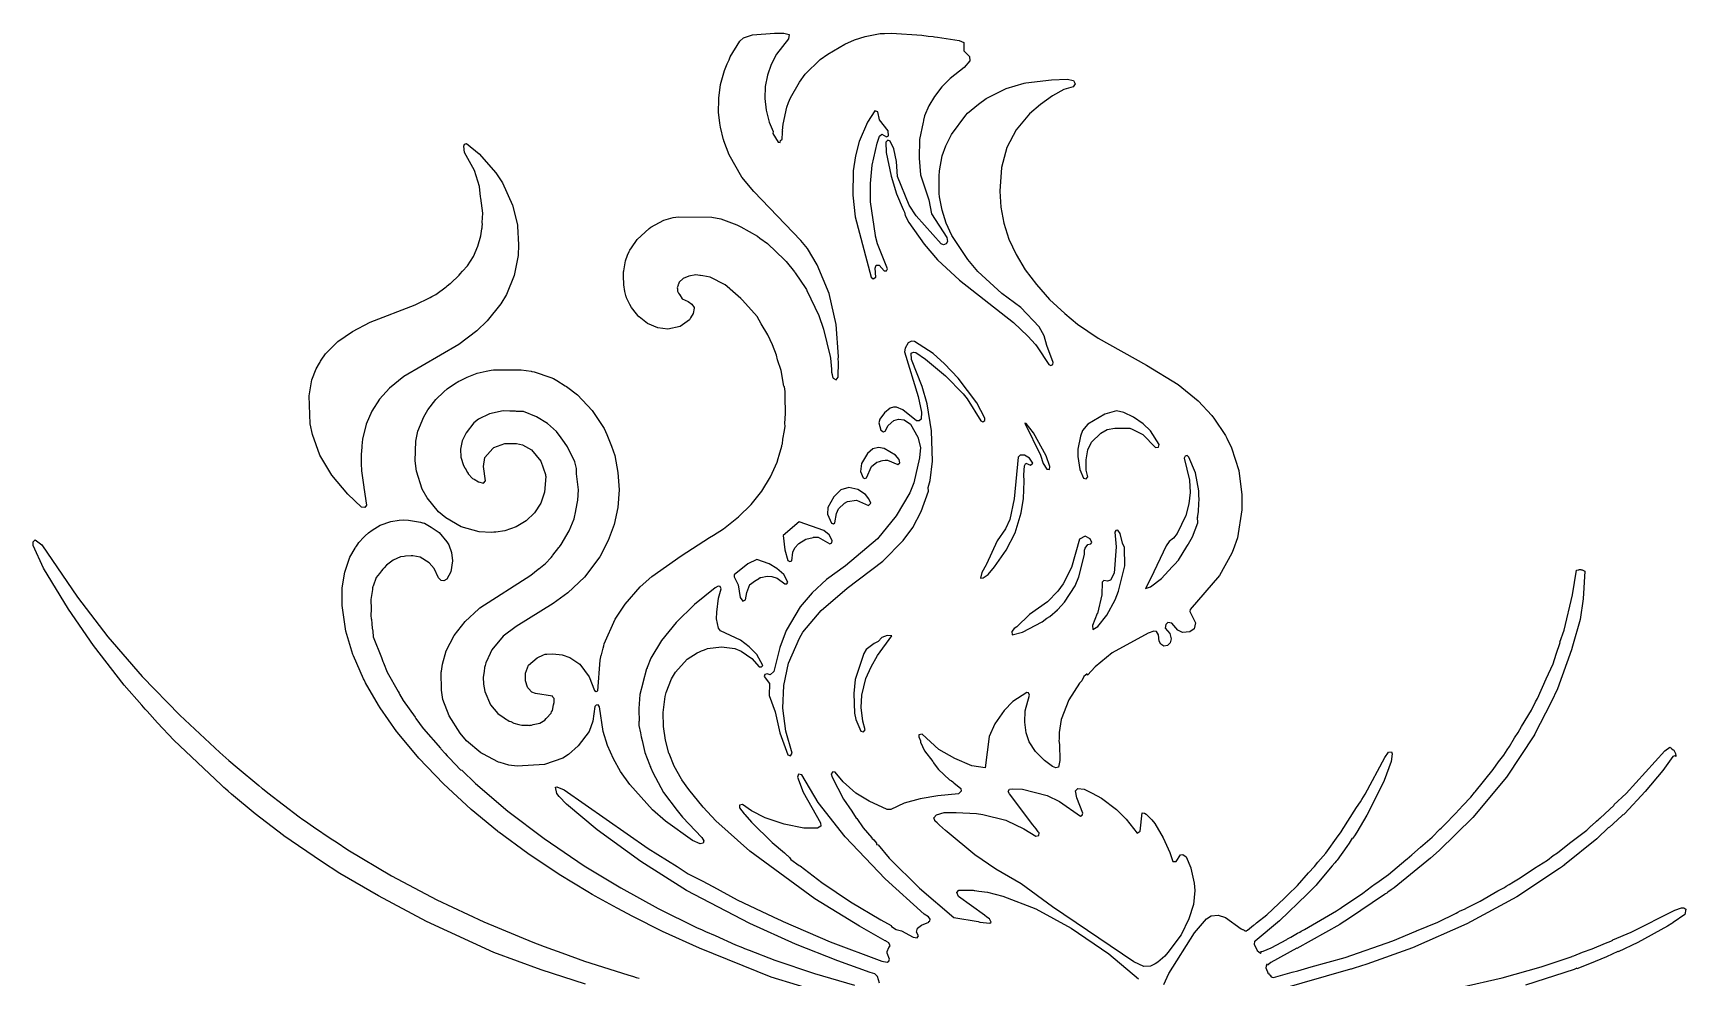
# Model space of a CAD drawing. Header units: millimetres. Extents: x 24 to 290, y 17 to 291.
# Drawn here: x 23.7 to 290.1, y 138.9 to 291.2 of the extents above; entities that cross this region are included whole.
import ezdxf

# ---------------------------------------------------------------- set-up
doc = ezdxf.new("R2010")
doc.units = ezdxf.units.MM
doc.layers.add('CUT', color=7, linetype='CONTINUOUS')

msp = doc.modelspace()

# ---------------------------------------------------------------- linework, layer by layer
at = {"layer": 'CUT'}
for points in [[(160.0999, 138.0398), (159.7721, 139.0852), (159.3451, 139.4952), (158.6392, 139.7453), (158.6383, 139.7459), (158.637, 139.7461), (153.3864, 141.6064), (146.5673, 144.3047), (139.2204, 147.6229), (129.0232, 152.9297), (121.6501, 157.6082), (114.598, 162.7044), (109.6625, 166.8685), (108.521, 168.0988), (108.1032, 168.5691), (107.9134, 169.5934), (108.1129, 169.6411), (109.2993, 169.1584), (122.8576, 159.7343), (127.5355, 156.8079), (127.5359, 156.8073), (129.2821, 155.6234), (131.5315, 154.5283), (131.5502, 154.5272), (133.2737, 153.5851), (133.3128, 153.5617), (133.3962, 153.5181), (137.1666, 151.457), (141.1564, 149.5814), (143.7894, 148.3234), (144.1749, 148.1624), (144.5789, 147.9724), (152.1839, 144.6878), (160.5044, 141.5697), (161.3504, 141.4159), (161.646, 141.5557), (161.7227, 141.9081), (161.3339, 142.8545), (161.3722, 143.1187), (161.6351, 143.7406), (161.8505, 144.0365), (161.6022, 144.5237), (161.2439, 144.7256), (161.1541, 144.8362), (161.0487, 144.8356), (156.8738, 147.1879), (149.6835, 151.6264), (139.206, 159.314), (133.7304, 164.1976), (131.7072, 166.3583), (129.3736, 169.2063), (128.2677, 170.7988), (128.257, 170.815), (128.2524, 170.8221), (128.249, 170.8272), (128.2169, 170.8761), (127.0421, 173.0152), (126.2026, 175.0417), (126.1857, 175.0917), (125.6198, 177.1928), (125.3172, 179.3791), (125.2841, 181.6264), (125.5574, 184.2094), (125.7318, 184.8684), (126.6184, 187.085), (127.2695, 188.1209), (129.1341, 190.2223), (130.7214, 191.2382), (131.113, 191.407), (131.4621, 191.5574), (131.9072, 191.7493), (132.3907, 191.9577), (134.6513, 192.237), (136.8319, 191.9392), (137.8141, 191.546), (139.5556, 190.364), (140.7214, 189.016), (141.0875, 188.9879), (141.3058, 189.2395), (140.3449, 190.9655), (139.134, 192.2357), (137.7075, 193.2786), (134.4969, 194.8112), (134.1578, 195.216), (133.8696, 196.7584), (133.8967, 197.8005), (134.1948, 200.0793), (134.6118, 201.5704), (134.4329, 201.9607), (134.1049, 202), (133.6634, 201.711), (130.3325, 199.0274), (127.3741, 196.1572), (125.0046, 193.2533), (123.2954, 190.3857), (122.6665, 188.8906), (122.6558, 188.8503), (122.5636, 188.6832), (121.9717, 186.4043), (121.9891, 186.3519), (121.5042, 184.5346), (121.3248, 182.2753), (121.3269, 182.193), (121.3205, 182.1127), (121.3295, 182.0857), (121.3749, 180.2515), (121.3501, 180.2185), (121.3501, 179.5378), (121.6119, 178.3433), (121.7012, 177.7049), (121.8801, 177.1198), (122.2972, 175.2166), (123.0524, 173.2847), (123.1212, 173.0598), (123.2064, 172.8909), (123.2288, 172.8334), (123.5699, 171.961), (125.3161, 168.7349), (127.5063, 165.8344), (127.7504, 165.5643), (128.3532, 164.7794), (131.474, 161.5043), (131.7956, 160.9338), (131.7026, 160.5669), (131.2176, 160.4511), (129.9946, 161.013), (125.6612, 164.1296), (123.5632, 165.9591), (119.8723, 170.0406), (118.4099, 172.1037), (117.2361, 174.1871), (116.3077, 176.3378), (115.6079, 178.5891), (115.0037, 182.572), (114.7756, 182.857), (114.4447, 182.8468), (114.2514, 182.6222), (113.9517, 180.2189), (113.317, 178.6011), (111.5678, 176.2674), (109.9791, 174.8548), (109.0644, 174.2851), (106.1318, 173.2323), (101.7394, 172.9943), (100.3809, 173.1501), (98.9717, 173.5664), (98.7112, 173.6529), (96.173, 174.9659), (96.1244, 174.9942), (96.0881, 175.0153), (95.9981, 175.0676), (95.8778, 175.1375), (93.5719, 177.0977), (92.5196, 178.2969), (90.7643, 181.0769), (89.7683, 183.7207), (89.55, 185.2425), (89.55, 185.2426), (89.55, 185.2457), (89.5067, 188.1612), (89.5156, 188.2896), (89.6922, 189.4411), (90.2995, 191.6014), (91.5767, 194.0346), (93.3276, 196.3215), (95.5633, 198.3604), (95.7309, 198.4857), (103.9368, 203.7957), (105.1238, 204.7326), (105.1899, 204.7811), (105.2137, 204.8036), (106.3008, 205.6617), (107.2177, 206.6337), (107.433, 206.9114), (107.5044, 206.9792), (108.4623, 208.2077), (108.5285, 208.3242), (108.8281, 208.7105), (110.129, 210.8987), (110.943, 212.8286), (111.1749, 214.1406), (111.1936, 214.1921), (111.4946, 215.8701), (111.6085, 217.5073), (111.3191, 220.1176), (111.3196, 220.9514), (110.9995, 222.0299), (109.8527, 224.4367), (109.333, 225.1664), (109.102, 225.5568), (108.8053, 225.9073), (108.0692, 226.9408), (106.6206, 228.2205), (104.8218, 229.2842), (102.7743, 230.1279), (101.6388, 230.1654), (101.478, 230.1977), (100.5718, 230.2007), (99.4888, 230.2365), (97.2674, 229.8002), (95.5102, 228.9249), (94.7607, 228.3263), (93.4929, 226.7083), (92.8803, 225.4007), (92.586, 224.0918), (92.6666, 222.8138), (93.0596, 221.4762), (93.3017, 221.0509), (93.3061, 221.0357), (93.3289, 221.0031), (93.7312, 220.2963), (93.8573, 220.1613), (93.8545, 220.0856), (94.5353, 219.3753), (94.8033, 219.2498), (95.4873, 218.8091), (96.3251, 218.6033), (96.6473, 218.9843), (96.2799, 221.2764), (96.5127, 222.7437), (97.7866, 224.199), (97.9765, 224.3476), (99.7325, 225.0011), (101.6406, 225.0219), (102.5901, 224.7724), (104.0512, 223.9759), (105.5307, 222.1229), (106.308, 219.9815), (106.3179, 219.8535), (106.3218, 219.8033), (106.3263, 219.7448), (106.3309, 219.6852), (106.163, 217.1661), (105.5259, 215.4059), (104.523, 213.8265), (103.1874, 212.5507), (101.5804, 211.5505), (99.7336, 210.9142), (98.3068, 210.7196), (98.159, 210.7059), (98.0622, 210.6969), (97.971, 210.6885), (97.5735, 210.6516), (95.6014, 210.7624), (92.7136, 211.5869), (90.2281, 213.0073), (89.0715, 213.978), (87.213, 216.2496), (86.434, 217.6504), (85.4859, 220.5537), (85.2983, 222.1923), (85.4168, 225.3919), (85.7445, 226.9836), (86.6928, 229.3011), (87.3136, 230.415), (88.6159, 232.102), (89.9088, 233.3453), (90.4704, 233.8065), (91.6396, 234.6387), (92.3488, 235.0556), (92.5773, 235.1733), (93.6866, 235.7126), (95.2898, 236.3114), (96.7554, 236.6646), (97.5545, 236.8089), (97.9389, 236.8671), (102.3981, 236.8957), (103.9716, 236.6365), (103.9921, 236.6327), (103.9978, 236.6317), (104.0832, 236.616), (104.4935, 236.5406), (107.1807, 235.6264), (107.5608, 235.4506), (108.1437, 235.1535), (109.4782, 234.2917), (109.6752, 234.1645), (111.4407, 232.8667), (113.8297, 230.3239), (115.7416, 227.3908), (116.1889, 226.457), (116.9183, 224.5917), (117.4447, 223.0715), (117.9724, 220.3449), (118.1549, 217.5375), (117.9411, 214.6701), (117.3405, 211.9525), (116.4023, 209.3432), (115.0317, 206.7532), (112.5769, 203.4706), (109.8879, 200.928), (107.5198, 199.2187), (101.5559, 195.499), (99.486, 193.9294), (97.6266, 191.7287), (97.0905, 190.5547), (97.065, 190.5138), (97.0384, 190.4405), (96.682, 189.6601), (96.5973, 189.227), (96.4743, 188.8887), (96.4034, 188.2361), (96.2295, 187.3475), (96.2818, 186.1866), (96.4965, 185.0067), (97.454, 182.8816), (98.6264, 181.4575), (99.6374, 180.795), (100.0036, 180.518), (100.2176, 180.4148), (100.4452, 180.2657), (100.7244, 180.1704), (101.217, 179.933), (102.0128, 179.7311), (102.4783, 179.5724), (103.3415, 179.587), (103.4503, 179.5722), (103.4793, 179.582), (103.6511, 179.5674), (103.7846, 179.5945), (104.0273, 179.5986), (104.3098, 179.7014), (105.3974, 179.9225), (106.1669, 180.3961), (106.4085, 180.6511), (106.4261, 180.6601), (106.4582, 180.7036), (107.2324, 181.5208), (107.2567, 181.7642), (107.4292, 181.984), (107.5977, 182.8868), (107.7034, 183.2725), (107.6972, 183.4202), (107.7015, 183.4434), (107.6953, 183.4638), (107.6772, 183.8929), (107.4925, 184.1363), (107.452, 184.2707), (104.6991, 184.6902), (104.1084, 184.941), (103.5511, 185.5061), (103.4758, 185.6016), (103.4691, 185.6101), (103.4314, 185.6579), (103.3926, 185.707), (103.0587, 186.7626), (103.0565, 188.0055), (103.5664, 189.2854), (104.9534, 190.4591), (105.9721, 190.9311), (106.2295, 191.019), (106.4998, 191.0436), (107.4987, 191.1102), (108.9786, 190.9326), (110.2408, 190.5119), (111.8382, 189.4033), (113.3417, 187.3816), (114.187, 185.209), (114.4734, 185.0444), (114.7554, 185.1333), (115.1032, 190.0615), (115.2914, 190.9013), (115.3036, 190.9487), (115.5698, 191.9841), (115.6714, 192.3789), (115.7621, 192.7317), (117.536, 196.6908), (119.1166, 199.0843), (121.5779, 201.9044), (123.4471, 203.5334), (128.1555, 206.9092), (132.7462, 209.8667), (133.3442, 210.2424), (134.9943, 211.2361), (137.3917, 213.1599), (139.4339, 215.1725), (141.1505, 217.3331), (142.5416, 219.6121), (143.6071, 222.0094), (143.7746, 222.5699), (143.789, 222.6007), (143.9372, 223.1141), (144.3766, 224.5844), (144.3969, 224.7075), (144.4633, 224.9376), (144.5576, 225.6806), (144.7866, 227.0675), (144.7917, 227.0932), (144.7925, 227.1028), (144.9093, 227.8104), (144.8767, 228.2344), (144.9947, 229.8188), (144.9044, 232.5975), (144.9389, 233.3747), (144.8205, 234.1442), (144.6935, 234.2331), (144.293, 236.7774), (143.6938, 238.4684), (143.5011, 239.2122), (142.8562, 240.9164), (142.1101, 242.527), (141.0416, 244.2789), (140.399, 245.4879), (138.0457, 248.1105), (137.9035, 248.2361), (137.792, 248.3617), (136.0724, 249.8811), (135.9489, 249.9616), (135.2392, 250.5881), (132.8501, 251.8134), (131.6391, 251.9962), (131.2842, 252.0726), (131.1492, 252.0701), (130.5327, 252.1632), (129.4047, 251.9886), (128.509, 251.606), (127.8256, 250.9926), (127.706, 250.662), (127.6788, 250.6254), (127.6509, 250.5098), (127.4908, 250.0674), (127.5435, 249.9299), (127.5655, 249.5346), (127.6827, 249.3498), (127.7059, 249.2498), (127.8982, 249.0053), (127.9067, 248.983), (127.9236, 248.97), (128.335, 248.3212), (129.3141, 247.8928), (129.881, 247.4537), (130.2776, 246.9131), (130.2727, 246.822), (130.0852, 245.963), (129.688, 245.2365), (129.4781, 244.9245), (127.9935, 243.876), (126.0358, 243.409), (125.987, 243.4145), (124.4096, 243.657), (122.7519, 244.3531), (121.3811, 245.4033), (121.3751, 245.4103), (121.3584, 245.43), (121.2018, 245.6151), (120.9828, 245.8739), (120.1554, 246.9108), (119.9018, 247.3757), (119.3588, 248.4659), (119.3495, 248.5032), (119.3345, 248.5635), (119.3159, 248.6378), (119.1006, 249.4985), (118.8945, 250.5908), (118.8714, 252.03), (118.8832, 252.44), (118.8852, 252.51), (118.8903, 252.687), (118.8951, 252.8519), (119.1872, 254.4522), (119.5365, 255.3777), (119.802, 255.9637), (119.9018, 256.1568), (120.1366, 256.5462), (121.0816, 257.8499), (122.9917, 259.626), (123.2693, 259.845), (125.3636, 261.0054), (126.8692, 261.4264), (127.7466, 261.5202), (133.0984, 261.4907), (134.5546, 261.2182), (137.1224, 260.2527), (137.7781, 259.9364), (140.4385, 258.3886), (140.8631, 258.0949), (142.0641, 257.2048), (144.8346, 254.6105), (145.1016, 254.3049), (146.4174, 252.6531), (146.4771, 252.5782), (146.5277, 252.5147), (146.5456, 252.4921), (148.2408, 249.957), (148.3313, 249.8082), (148.338, 249.7971), (148.3386, 249.7962), (148.4314, 249.6435), (150.3373, 245.6295), (151.1211, 243.3993), (152.1682, 239.0364), (152.2113, 238.7432), (152.4078, 236.9891), (152.3974, 236.512), (152.5059, 236.114), (152.5469, 235.7481), (152.6206, 235.6933), (152.6637, 235.5353), (153.1373, 235.2393), (153.4628, 235.6832), (153.522, 238.199), (153.4602, 238.5522), (153.4895, 239.0135), (153.1633, 244.1932), (152.014, 249.1608), (150.0573, 253.8041), (148.513, 256.4333), (147.4185, 257.7389), (139.8449, 265.6382), (137.9363, 267.9337), (135.907, 271.5397), (135.0572, 273.7685), (135.0139, 273.9086), (135.0009, 273.9507), (134.9998, 273.9541), (134.999, 273.9569), (134.4866, 276.0064), (134.4466, 276.3052), (134.443, 276.3315), (134.4092, 276.5839), (134.3961, 276.6822), (134.1956, 278.3543), (134.2207, 280.5079), (134.2286, 280.681), (134.5182, 282.8746), (135.1446, 285.0972), (135.5947, 286.1811), (135.7765, 286.6119), (135.824, 286.7245), (135.8738, 286.8425), (136.065, 287.2955), (137.6038, 289.8468), (138.1976, 290.3645), (139.6603, 290.8844), (143.1973, 291.1505), (144.7299, 291.1488), (145.5737, 290.9377), (145.4439, 290.2112), (143.5488, 287.7486), (142.6761, 286.0913), (142.065, 284.345), (141.716, 282.5122), (141.6573, 280.6168), (141.8575, 278.7237), (142.3495, 276.7974), (142.9976, 275.2674), (142.9263, 274.9584), (143.7846, 273.5674), (144.1102, 273.5082), (144.179, 273.8228), (144.4334, 274.0436), (144.4914, 275.1129), (144.5074, 275.3239), (144.5246, 275.4024), (144.5161, 275.4383), (144.5951, 276.4819), (145.1906, 279.1862), (145.4781, 279.9337), (145.802, 280.7208), (147.2103, 283.2558), (148.1654, 284.5195), (150.5598, 286.914), (151.8143, 287.7674), (154.5243, 289.3792), (156.0882, 290.0571), (156.1031, 290.0625), (157.8319, 290.5785), (160.2282, 291.0577), (160.916, 291.0941), (162.0593, 291.1434), (166.9396, 290.7999), (167.9689, 290.6748), (168.7657, 290.578), (168.9736, 290.5527), (169.4515, 290.4946), (172.939, 289.9645), (173.7007, 289.616), (173.733, 288.2783), (174.6261, 287.3494), (174.6665, 286.6503), (173.7396, 285.5856), (171.5257, 283.8424), (170.1544, 282.4743), (168.9862, 280.9485), (168.0785, 279.4451), (167.3748, 277.7842), (167.2268, 277.0837), (167.1979, 277.0224), (167.16, 276.7674), (166.5753, 273.9997), (166.4883, 270.9596), (166.7537, 268.3028), (168.0814, 264.2601), (168.4993, 262.007), (170.9902, 258.19), (171.1039, 257.5656), (170.8659, 257.1749), (170.4276, 256.9911), (170.0369, 257.1711), (166.0363, 261.7036), (164.8794, 263.4064), (163.0015, 268.0541), (162.8405, 270.4283), (162.414, 272.5082), (161.8462, 273.7167), (161.4785, 273.8776), (161.1442, 273.5543), (161.2183, 271.8827), (161.9803, 268.0644), (162.8672, 265.2563), (163.9278, 262.6973), (164.1742, 262.2813), (164.2657, 261.7582), (164.8577, 260.6039), (167.3142, 257.1115), (169.4452, 254.5957), (172.9969, 251.3104), (181.6984, 244.5031), (184.0208, 242.2691), (185.2443, 240.9358), (185.5202, 240.5717), (187.4341, 237.7402), (187.7194, 237.5752), (188.0544, 237.7161), (188.1273, 238.0721), (187.0622, 240.771), (186.6703, 242.3706), (185.8353, 243.7766), (182.8822, 246.9315), (179.8402, 249.1725), (175.9929, 252.6943), (174.3316, 254.6274), (171.786, 258.5048), (170.886, 260.5086), (170.2137, 262.5888), (169.8038, 264.7262), (169.7627, 265.2992), (169.7425, 266.613), (169.7321, 267.2874), (169.7255, 267.7207), (169.7199, 268.0861), (169.7673, 268.9387), (170.2445, 271.3487), (170.8006, 272.9589), (171.7058, 274.8205), (174.0562, 277.9087), (174.3253, 278.2256), (176.0666, 279.6655), (177.2884, 280.5819), (180.5441, 282.2097), (183.4416, 283.0743), (183.7126, 283.1514), (187.8246, 283.6329), (190.3642, 283.6921), (191.4032, 283.5252), (191.6437, 282.9568), (191.3326, 282.463), (189.8253, 282.0258), (188.0076, 281.0325), (186.0412, 279.6549), (184.2891, 278.1387), (182.1536, 275.5708), (180.6616, 272.715), (179.8081, 269.4677), (179.5125, 265.675), (179.6856, 263.0787), (180.1514, 260.5026), (180.9687, 257.9523), (182.1414, 255.4527), (183.6091, 253.0123), (185.4016, 250.5997), (187.5434, 248.2198), (189.9838, 245.9564), (192.046, 244.2486), (195.3556, 241.9936), (203.147, 237.6085), (208.2273, 234.5173), (211.4922, 231.8755), (213.6654, 229.5038), (213.7787, 229.3552), (213.8032, 229.323), (213.8209, 229.2998), (213.9827, 229.0875), (215.8691, 226.2779), (216.117, 225.8497), (216.8526, 224.322), (218.015, 220.6442), (218.5179, 216.7102), (218.49, 214.3205), (217.7943, 209.7962), (217.1304, 207.8422), (216.888, 207.3346), (214.9139, 203.7381), (210.1717, 198.2201), (210.1528, 197.9162), (211.0267, 196.0949), (210.8351, 195.1199), (210.1348, 194.6369), (208.9232, 194.5504), (208.2048, 194.9121), (207.2556, 196.0501), (206.5818, 196.1254), (206.2623, 195.8365), (206.1707, 195.2201), (206.8872, 194.3851), (207.1247, 193.5173), (206.9587, 192.8893), (206.5428, 192.4259), (205.9293, 192.3252), (205.4533, 192.6319), (205.1743, 193.1553), (205.0634, 194.1581), (204.7344, 194.6796), (204.3468, 194.7654), (203.402, 194.4453), (197.6123, 191.2558), (194.8987, 189.008), (193.6336, 187.6835), (193.5667, 187.8841), (193.034, 187.4402), (192.7352, 186.743), (192.3606, 186.3508), (190.6109, 183.6633), (189.3858, 180.5301), (189.0698, 178.4127), (189.0892, 177.4191), (189.0409, 177.0921), (189.1075, 176.4833), (189.1576, 173.9139), (188.9755, 172.8218), (188.548, 172.729), (188.0016, 172.9261), (186.6905, 173.9258), (185.2814, 175.3681), (184.254, 176.9199), (183.7392, 178.3879), (183.5318, 180.079), (183.5952, 181.8938), (184.2997, 184.4518), (184.1589, 184.7883), (183.8383, 184.8696), (181.5894, 183.4238), (180.2, 181.9462), (178.7055, 179.8331), (177.8123, 177.773), (177.149, 172.7397), (174.9871, 173.0304), (172.2501, 174.2013), (169.6709, 175.7028), (167.0206, 178.1625), (166.4757, 178.0456), (166.4373, 177.7101), (166.7121, 177.0881), (166.7223, 176.8741), (167.3734, 175.483), (168.7046, 173.7197), (168.8357, 173.5176), (168.9534, 173.3901), (169.6524, 172.4641), (171.4282, 170.8067), (171.7312, 170.64), (171.9346, 170.4663), (172.0544, 170.3513), (172.1016, 170.3237), (173.2213, 169.3675), (173.2808, 168.9555), (172.8622, 168.5524), (169.5428, 168.2322), (166.6556, 167.7027), (164.0818, 167.0213), (161.9446, 165.9939), (161.3472, 166.0156), (158.435, 167.3314), (156.3118, 168.6454), (154.2703, 170.4725), (152.9903, 171.9998), (152.5969, 172.0711), (152.348, 171.7584), (152.4982, 171.2238), (154.3184, 167.6975), (155.6709, 165.7304), (156.3562, 164.5971), (156.4709, 164.5669), (157.4987, 163.0721), (158.9003, 161.4433), (158.8972, 161.4067), (159.1877, 161.1093), (159.6372, 160.5868), (159.6486, 160.3589), (159.8802, 160.3045), (161.7015, 158.1879), (166.5933, 153.3256), (172.1126, 148.5724), (176.0129, 147.969), (176.2821, 147.8394), (177.9099, 147.6914), (178.1171, 147.869), (177.8212, 148.4018), (177.4151, 148.6454), (177.0599, 148.9552), (172.878, 151.9837), (172.58, 152.6545), (172.9112, 153.0026), (175.1186, 153.0177), (175.2378, 153.0001), (175.3932, 152.9771), (175.5068, 152.9603), (176.1394, 152.8667), (177.5268, 152.6575), (179.9977, 152.031), (185.297, 149.9882), (191.0016, 146.8999), (197.0733, 142.7337), (201.8406, 138.7071)], [(151.1545, 136.3913), (142.6813, 138.9985), (131.1006, 143.6483), (125.1444, 146.3445), (120.3824, 148.7374), (117.8227, 150.0982), (114.2898, 152.0441), (113.9062, 152.2676), (113.8538, 152.2982), (113.8445, 152.3036), (113.1431, 152.7122), (108.4891, 155.5305), (103.4344, 158.9201), (98.7571, 162.3695), (98.6954, 162.4191), (98.6807, 162.4308), (98.6557, 162.4509), (98.5572, 162.5299), (94.3172, 166.0243), (89.8398, 170.1451), (85.8646, 174.2971), (82.469, 178.3898), (82.4252, 178.4447), (82.4136, 178.4591), (82.394, 178.4837), (82.3469, 178.5426), (79.6687, 182.3685), (79.3849, 182.8036), (77.305, 186.4146), (77.1213, 186.7747), (77.054, 186.9067), (76.9639, 187.0834), (76.9626, 187.0859), (75.3532, 190.7552), (75.3, 190.9064), (75.2753, 190.9766), (74.1466, 194.7327), (73.5202, 198.8703), (73.5413, 201.7235), (73.94, 204.2727), (74.7813, 206.6764), (75.6259, 208.1484), (75.701, 208.2565), (75.8296, 208.4416), (76.0407, 208.7453), (76.2358, 209.026), (76.2736, 209.0803), (76.9454, 209.8338), (77.2115, 210.109), (77.7715, 210.6214), (78.386, 211.0514), (79.6717, 211.8171), (81.3942, 212.42), (82.7396, 212.637), (83.3433, 212.7086), (84.2023, 212.6532), (86.159, 212.3057), (86.3138, 212.2644), (86.4695, 212.2229), (86.6068, 212.1862), (86.7799, 212.1401), (87.8866, 211.4899), (89.136, 210.6555), (90.4034, 209.1348), (90.6978, 208.6646), (90.7009, 208.6564), (91.1574, 207.4073), (91.3107, 206.064), (91.0419, 204.3297), (90.3774, 203.1433), (89.9325, 202.8628), (89.4574, 202.9317), (89.0538, 203.3222), (88.3381, 204.8505), (87.5394, 205.7367), (86.0805, 206.6577), (84.9148, 206.8814), (84.7866, 206.8701), (84.6298, 206.9066), (83.733, 206.8285), (83.5069, 206.7569), (82.9093, 206.704), (81.7465, 206.188), (80.6863, 205.4059), (80.3138, 204.9606), (80.1896, 204.8515), (80.1063, 204.7185), (79.8563, 204.484), (79.5317, 204.0256), (78.9927, 203.3813), (78.505, 201.975), (78.4844, 201.9301), (78.4805, 201.9046), (78.4294, 201.7572), (78.4122, 201.456), (78.1707, 199.872), (78.2301, 198.284), (78.1707, 197.2475), (78.2279, 196.7361), (78.2278, 196.7233), (78.2309, 196.7096), (78.3184, 195.9272), (78.3442, 195.2386), (78.451, 194.742), (78.551, 193.8483), (79.8625, 190.5124), (80.1031, 189.8424), (80.2034, 189.6451), (80.8044, 188.1164), (82.5384, 185.0509), (82.6925, 184.7477), (82.7865, 184.6122), (83.3592, 183.5999), (85.2942, 180.9032), (85.4194, 180.6625), (86.6033, 179.0642), (86.6488, 179.0339), (89.3906, 175.8767), (89.415, 175.779), (90.1403, 175.0134), (90.4455, 174.6619), (90.8385, 174.2764), (92.6115, 172.4049), (92.7994, 172.3527), (95.0223, 170.1719), (100.2401, 165.7246), (106.0896, 161.3234), (112.5338, 156.949), (118.4429, 153.3744), (124.4746, 150.0338), (130.6366, 146.997), (131.5577, 146.5885), (132.0546, 146.3471), (133.6208, 145.6737), (136.9021, 144.2186), (138.0273, 143.7789), (138.3806, 143.6271), (139.1255, 143.3499), (143.2732, 141.7294), (149.6698, 139.5776), (156.1133, 137.7151)], [(112.7659, 137.8448), (105.6191, 140.1848), (97.9871, 142.9655), (87.0965, 147.9504), (79.3647, 152.0682), (73.1711, 155.7089), (70.226, 157.6136), (64.1504, 161.7468), (64.0718, 161.8064), (59.5154, 165.3108), (55.7157, 168.465), (55.1488, 168.9706), (54.7158, 169.3567), (54.486, 169.5616), (54.0374, 169.9616), (46.386, 177.1645), (43.7592, 179.9647), (42.1207, 181.8345), (41.8102, 182.1888), (41.2322, 182.8482), (38.4267, 186.0496), (33.436, 192.4574), (29.4244, 198.2757), (25.4123, 204.927), (23.7395, 208.5708), (23.7179, 209.17), (24.0735, 209.4613), (25.1512, 208.6705), (30.858, 200.2406), (35.7777, 193.8388), (41.3045, 187.4557), (47.3641, 181.19), (53.824, 175.1726), (55.2917, 173.9301), (56.5871, 172.7658), (60.106, 169.8543), (60.5631, 169.4674), (60.6949, 169.3672), (61.5402, 168.6677), (66.5781, 164.845), (67.2098, 164.4107), (67.4785, 164.2063), (68.9311, 163.2275), (71.7791, 161.2698), (72.5694, 160.7759), (74.4537, 159.5062), (81.5056, 155.2985), (88.778, 151.4264), (96.374, 147.8801), (104.2814, 144.605), (106.1013, 143.9444), (107.4317, 143.4161), (108.922, 142.9205), (112.6054, 141.5834), (119.5754, 139.3775), (120.4871, 139.0742), (120.9207, 138.9517), (121.3728, 138.8086)], [(205.9282, 137.812), (206.7554, 139.5542), (210.879, 146.1426), (212.8237, 148.3886), (213.5946, 148.8539), (214.7043, 148.9963), (215.893, 148.58), (218.3834, 146.7607), (218.6359, 146.6592), (218.6488, 146.6468), (218.8936, 146.5442), (218.9819, 146.4685), (219.0138, 146.4737), (219.0515, 146.4402), (219.0863, 146.4635), (219.1929, 146.4188), (219.2069, 146.4296), (219.2283, 146.421), (219.3296, 146.4839), (219.3124, 146.5116), (219.3293, 146.5247), (219.4095, 146.5377), (220.4102, 147.3482), (220.6233, 147.4906), (220.7045, 147.5865), (220.8922, 147.7385), (222.531, 149.0113), (224.4714, 150.8708), (225.3489, 151.6538), (225.9127, 152.2519), (227.4562, 153.7311), (229.263, 155.8065), (230.2026, 156.8033), (230.7556, 157.521), (232.0313, 158.9863), (234.0192, 161.7559), (234.5693, 162.4698), (234.5884, 162.4999), (237.001, 166.3043), (237.6297, 167.2371), (237.8301, 167.6117), (238.3953, 168.5029), (241.5356, 174.3975), (242.1705, 175.2219), (242.6236, 175.3189), (242.75, 174.9915), (242.5781, 173.726), (241.4592, 170.6669), (239.1955, 166.0894), (238.6504, 165.1009), (237.0454, 162.3275), (236.6511, 161.7426), (236.3667, 161.3434), (236.3, 161.3812), (235.8228, 160.5799), (235.4366, 160.0378), (233.8488, 157.8424), (233.7131, 157.68), (233.493, 157.4167), (233.0611, 156.9), (230.5998, 153.9554), (230.4924, 153.8339), (229.0522, 152.3374), (224.5796, 148.0413), (220.6856, 144.8052), (220.6702, 144.8244), (220.5731, 144.7424), (220.5207, 144.2767), (220.957, 143.2736), (221.5058, 142.8653), (221.643, 142.9237), (221.6099, 143.0061), (221.5766, 143.1211), (221.5731, 143.1402), (221.9722, 143.1576), (223.2307, 143.7122), (225.749, 145.0765), (225.7975, 145.1), (225.8707, 145.1425), (226.3996, 145.429), (226.3911, 145.4439), (227.4684, 146.068), (227.833, 146.2504), (228.079, 146.3954), (228.5944, 146.6602), (233.7585, 149.6697), (234.2416, 149.9918), (234.3421, 150.05), (234.5936, 150.2265), (238.0271, 152.5157), (239.3905, 153.579), (240.0169, 154.009), (240.2716, 154.2105), (242.1694, 155.5421), (244.939, 157.9035), (245.1557, 158.075), (245.9277, 158.677), (247.3271, 159.9397), (249.1986, 161.5353), (250.4441, 162.8284), (250.6494, 163.0146), (251.1509, 163.5448), (252.9563, 165.3499), (254.124, 166.6485), (255.4262, 168.0004), (256.0139, 168.7505), (256.1297, 168.8792), (259.0089, 172.4635), (259.8635, 173.6635), (260.7438, 174.7869), (261.2645, 175.6306), (261.6358, 176.1519), (262.4597, 177.5591), (263.0213, 178.3922), (263.5786, 179.3797), (265.1938, 181.9964), (265.8333, 183.3745), (266.1361, 183.9109), (267.5548, 187.0836), (268.6732, 189.4932), (269.1721, 191.0502), (269.8308, 192.9367), (269.7822, 192.955), (270.4342, 194.9222), (271.8241, 200.6301), (272.4582, 204.5559), (272.6949, 204.6259), (272.8049, 204.6528), (272.9169, 204.6693), (273.03, 204.6751), (273.1431, 204.6702), (273.2552, 204.6548), (273.3654, 204.6288), (273.4727, 204.5925), (273.576, 204.5463), (273.6746, 204.4906), (273.7674, 204.4258), (273.7775, 204.4172), (273.5379, 199.9868), (273.0293, 196.6468), (271.8168, 192.3216), (271.7987, 192.3261), (271.6383, 191.737), (269.4067, 185.4767), (268.3349, 183.2882), (265.6917, 178.0926), (265.6848, 178.0819), (265.6619, 178.0458), (265.6606, 178.0438), (265.6472, 178.0228), (261.1432, 171.2269), (255.7418, 164.7307), (250.306, 159.4002), (248.9208, 158.139), (243.0429, 153.3942), (242.5923, 153.0658), (242.0364, 152.6606), (241.8798, 152.5465), (241.7738, 152.4692), (241.6856, 152.405), (241.5186, 152.2833), (235.6866, 148.3732), (234.5272, 147.6173), (234.2996, 147.4756), (227.3983, 143.6096), (227.3786, 143.6397), (227.3638, 143.6679), (223.1827, 141.3548), (222.8668, 141.092), (222.7562, 141.0314), (222.7293, 140.9777), (222.6596, 140.9197), (222.6546, 140.9259), (222.5907, 141.0225), (222.5757, 141.0506), (222.4933, 141.0045), (222.3587, 140.5081), (222.7307, 139.5726), (222.7662, 139.6289), (222.7875, 139.6628), (222.7891, 139.6648), (222.8386, 139.5992), (222.8845, 139.46), (223.0018, 139.3642), (223.0504, 139.3185), (223.2593, 139.0417), (223.3929, 138.9967), (223.3988, 138.9911), (223.4053, 138.9925), (223.6, 138.9268), (226.6297, 139.7727), (227.5414, 139.9896), (229.6809, 140.6245), (235.156, 142.153), (242.8197, 144.8353), (246.5747, 146.3919), (246.6246, 146.4107), (246.6692, 146.4311), (250.0869, 147.8478), (253.0358, 149.3092), (253.3362, 149.4428), (253.7195, 149.6479), (254.3705, 149.945), (254.8704, 150.2183), (256.9414, 151.2446), (259.7716, 152.8875), (260.8401, 153.4595), (261.0961, 153.6224), (261.6065, 153.9015), (262.2697, 154.3376), (263.3517, 154.9657), (265.6803, 156.5406), (267.7507, 157.8585), (268.7045, 158.5858), (269.3764, 159.0401), (271.3214, 160.5812), (274.1006, 162.7003), (274.8177, 163.3513), (274.9286, 163.4392), (275.6627, 164.1183), (276.018, 164.4409), (276.1556, 164.5658), (276.1829, 164.5905), (276.2295, 164.6328), (278.5067, 166.6998), (278.4494, 166.7659), (278.4417, 166.7768), (280.4216, 168.6059), (286.6637, 175.4376), (287.4679, 176.0366), (287.5544, 175.9941), (287.6554, 175.9315), (287.7497, 175.8591), (288.0173, 175.632), (288.1032, 175.5514), (288.1809, 175.4628), (288.2494, 175.367), (288.3083, 175.2649), (288.3569, 175.1576), (288.3947, 175.046), (288.4213, 174.9313), (288.4366, 174.8145), (288.4404, 174.6967), (288.4326, 174.5792), (288.4313, 174.5676), (288.2949, 174.6576), (287.9819, 174.543), (286.334, 172.2673), (283.4889, 168.9187), (280.2349, 165.3688), (280.0246, 165.1666), (280.0244, 165.1668), (279.9592, 165.225), (279.7576, 165.0096), (277.7112, 163.0785), (277.6497, 163.1324), (277.6295, 163.1539), (275.7145, 161.2635), (270.5311, 157.0791), (270.5037, 157.0592), (270.4438, 157.0156), (270.189, 156.8303), (269.7195, 156.4889), (262.8497, 151.9554), (254.7685, 147.5584), (245.9943, 143.7055), (238.6403, 141.0719), (236.6022, 140.4333), (236.1343, 140.2867), (236.0951, 140.2744), (236.0001, 140.2446), (224.2491, 136.8845)], [(253.8829, 137.3922), (260.4738, 138.8706), (266.7475, 140.6378), (271.7482, 142.3288), (271.737, 142.3616), (271.9973, 142.4471), (273.4219, 143.0115), (274.9882, 143.5614), (277.1284, 144.4798), (277.9635, 144.8106), (278.2995, 144.9645), (278.2927, 144.9794), (281.2504, 146.2485), (288.2927, 149.7826), (289.3517, 150.1399), (289.7363, 150.1761), (290.0786, 149.931), (289.9095, 149.0875), (288.0417, 147.776), (288.0283, 147.7674), (287.9877, 147.7414), (287.808, 147.6262), (287.119, 147.1845), (282.3457, 144.5509), (279.144, 143.0828), (279.1337, 143.1013), (279.1216, 143.1289), (277.2671, 142.2628), (274.5157, 141.1427), (272.5097, 140.3514), (272.4834, 140.4117), (272.064, 140.2409), (264.2067, 137.6915)]]:
    msp.add_lwpolyline(points, dxfattribs=at)
for points in [[(161.2297, 252.8291), (161.4215, 253.1456), (159.81, 257.1789), (159.4535, 258.4034), (159.471, 258.5025), (158.6719, 263.9484), (158.6719, 266.9081), (158.9383, 269.8678), (159.7285, 273.4132), (160.129, 274.5169), (160.4924, 274.8416), (161.2719, 274.4151), (161.5621, 274.5849), (161.5231, 275.3785), (160.1434, 277.1707), (159.8323, 278.456), (159.354, 278.5891), (158.1687, 276.7668), (156.8635, 273.6629), (156.2406, 271.3495), (155.8909, 268.9219), (155.8037, 265.0459), (156.2128, 261.5098), (158.7567, 251.7964), (159.1159, 251.5098), (159.5094, 251.801), (159.4102, 253.2766), (159.5893, 253.7618), (160.0754, 253.7527), (160.8952, 252.8005)], [(70.9438, 239.5569), (71.1045, 239.7436), (72.8164, 241.4243), (75.1842, 243.0681), (78.0653, 244.5381), (85.304, 247.3584), (87.7017, 248.5267), (87.959, 248.703), (88.6159, 249.0315), (90.2917, 250.2674), (90.4031, 250.3403), (90.4539, 250.387), (90.9589, 250.7595), (90.9846, 250.7771), (91.0043, 250.7975), (92.3747, 252.1096), (92.5121, 252.2784), (92.5271, 252.2922), (92.5476, 252.322), (92.9306, 252.7926), (93.7304, 253.6209), (94.6861, 255.1627), (95.4108, 256.7953), (95.8968, 258.486), (96.0391, 259.6202), (96.0716, 259.773), (96.0798, 259.9447), (96.1304, 260.3472), (96.1115, 260.6058), (96.1848, 262.1399), (95.8612, 264.5539), (95.8091, 264.7419), (95.6872, 266.4094), (94.8576, 269.0183), (93.2328, 271.9057), (93.1177, 272.9329), (93.251, 273.2282), (93.586, 273.3248), (95.595, 271.6793), (98.2888, 268.5963), (99.3422, 266.9974), (100.9798, 263.4211), (101.7587, 260.2206), (101.7599, 260.2131), (101.7651, 260.1796), (101.7718, 260.137), (101.7908, 260.0153), (101.9664, 257.0361), (101.8744, 255.2966), (101.2528, 252.0996), (99.9997, 249.0156), (99.0811, 247.5114), (96.8881, 244.7554), (95.2133, 243.1384), (92.3354, 240.9793), (83.4616, 235.7734), (81.1561, 233.9323), (79.5627, 232.1274), (78.325, 230.1967), (77.4038, 228.0981), (76.804, 225.7034), (76.7042, 224.6304), (76.6891, 224.5506), (76.6853, 224.4271), (76.5731, 223.2224), (76.6043, 221.803), (76.604, 221.7932), (76.6046, 221.7891), (76.6307, 220.6032), (77.0147, 217.9405), (77.0139, 217.9251), (77.0193, 217.9086), (77.4294, 215.0644), (77.1881, 214.656), (76.6666, 214.7581), (74.4555, 216.8139), (71.8621, 219.9177), (69.9503, 223.1211), (68.7368, 226.4359), (68.3691, 228.1837), (68.1914, 232.6853), (68.6438, 235.2372), (69.3624, 237.0454), (69.8861, 237.9567), (69.9587, 238.083), (70.0654, 238.2687), (70.1618, 238.4365), (70.8356, 239.4312), (70.8505, 239.4485), (70.8778, 239.4802)], [(165.4792, 211.4433), (166.8111, 214.0479), (167.995, 217.3035), (167.9774, 217.9001), (168.2648, 219.0528), (168.6407, 222.1467), (168.5268, 227.0124), (167.7893, 231.4083), (166.9931, 234.2064), (165.2565, 238.5307), (165.2311, 239.5776), (165.6134, 239.7396), (165.9577, 239.6663), (167.5214, 238.5837), (170.7475, 235.8904), (173.6267, 232.9827), (174.2243, 232.2058), (176.4409, 228.6447), (176.7863, 228.5127), (177.0864, 228.7289), (177.0885, 229.0644), (175.799, 231.5614), (172.8171, 235.5361), (170.6141, 237.8577), (168.7593, 239.4788), (165.7818, 241.4405), (165.281, 241.5145), (164.7527, 241.1984), (164.2591, 240.3828), (164.1257, 239.7603), (166.3594, 232.5816), (166.8673, 230.0499), (166.829, 228.9199), (166.5349, 228.623), (166.1002, 228.6573), (163.8598, 230.4412), (162.884, 230.8377), (162.3932, 230.831), (161.8501, 230.6652), (160.9073, 229.9254), (160.1529, 228.9352), (160.0084, 228.3136), (160.3239, 227.1688), (160.7804, 226.851), (161.0411, 227.0012), (161.5205, 227.8775), (162.4546, 228.6904), (163.1774, 228.936), (164.093, 228.8089), (165.1358, 228.0938), (166.3254, 225.9936), (166.7231, 224.3776), (166.5461, 222.6677), (165.6546, 218.6494), (165.0236, 217.0499), (162.8067, 213.3611), (159.8225, 209.6336), (154.6255, 205.2977), (151.6022, 203.0724), (149.2959, 200.942), (147.3356, 198.6909), (145.0662, 194.8596), (144.0809, 192.107), (143.0856, 188.2676), (142.5191, 187.7153), (142.0049, 187.8909), (141.6468, 187.7845), (141.5431, 187.4255), (142.3867, 186.3169), (142.3389, 184.376), (143.3071, 181.7488), (144.0417, 178.3369), (145.3348, 174.8221), (145.791, 174.6316), (146.061, 175.0799), (145.0005, 178.6062), (144.5248, 182.3143), (144.7017, 185.9876), (145.4786, 189.6026), (147.2215, 193.632), (147.7802, 194.573), (150.7103, 198.0655), (154.9131, 201.7059), (160.6549, 206.0271), (163.9402, 209.3715)], [(198.3189, 230.2848), (196.4561, 229.7463), (193.6863, 228.1087), (192.8583, 227.0673), (192.5024, 226.1694), (192.0928, 224.0632), (192.0906, 222.9199), (192.4009, 220.8233), (193.0107, 219.4216), (193.405, 219.3254), (193.6707, 219.6322), (193.448, 220.7106), (193.4164, 222.3809), (193.7057, 223.9701), (194.274, 225.1869), (195.7865, 226.6562), (196.7928, 227.2481), (198.0359, 227.4849), (200.4481, 227.4635), (200.835, 227.3117), (202.5691, 226.4702), (204.6246, 224.3577), (205.0562, 224.4042), (205.1632, 224.8572), (203.7738, 227.0163), (202.5895, 228.1424), (201.0487, 229.2375), (199.5009, 230.0098)], [(187.5882, 221.2991), (186.9962, 223.0157), (184.9244, 226.7154), (183.7701, 228.2248), (183.5334, 228.2544), (186.0787, 223.1341), (186.5227, 221.7727), (187.085, 220.8848), (187.4994, 220.8256)], [(158.0407, 219.4737), (158.8133, 221.2815), (159.7012, 221.9838), (160.1173, 222.1086), (160.2779, 222.1568), (160.4106, 222.1966), (160.6229, 222.2603), (161.0465, 222.3232), (161.06, 222.3229), (161.0914, 222.3223), (161.1415, 222.3212), (161.4241, 222.3151), (163.0657, 221.5915), (163.4236, 221.8799), (163.2913, 222.3908), (162.7137, 223.1105), (160.8837, 224.194), (159.9565, 224.37), (159.0659, 224.1301), (158.172, 223.3715), (157.2225, 221.7578), (157.0488, 220.4928), (157.4726, 219.4358), (157.7461, 219.3305)], [(180.5441, 207.8029), (181.9647, 210.6146), (182.9414, 213.8407), (183.3262, 216.1196), (183.4446, 218.9314), (183.3623, 219.9458), (183.4831, 221.3981), (183.6957, 221.8202), (184.4367, 221.4907), (184.8088, 221.8489), (184.3064, 222.6216), (183.477, 223.0966), (182.8083, 223.1117), (182.4553, 222.7769), (181.8463, 216.0571), (181.1215, 212.7216), (180.4054, 211.2289), (179.0656, 209.3197), (177.3677, 205.5453), (177.2884, 205.4351), (176.6077, 204.1921), (176.4005, 203.3042), (176.8149, 203.3633), (177.614, 203.8665), (178.6795, 205.1096)], [(209.3757, 222.9552), (209.2439, 222.6184), (210.0793, 219.0675), (210.1728, 217.1193), (209.9662, 215.2519), (209.4893, 213.3873), (208.1005, 210.5056), (207.5048, 209.7245), (206.7806, 209.2051), (206.3371, 208.5139), (203.8542, 203.3105), (202.9786, 201.6467), (203.7777, 201.9131), (205.5831, 203.2154), (207.3076, 205.1085), (207.6273, 205.4417), (207.676, 205.513), (208.306, 206.2047), (209.6482, 208.401), (209.8471, 208.6922), (209.914, 208.8358), (210.585, 209.9339), (211.4433, 212.2128), (211.3841, 213.1008), (211.3578, 213.0768), (211.5324, 213.9811), (211.5547, 215.3713), (211.6175, 215.9281), (211.586, 216.7095), (211.5764, 216.7215), (211.5867, 217.3633), (211.0292, 220.2493), (209.9947, 222.808), (209.7276, 223.0384)], [(152.9462, 212.1944), (153.1708, 213.7123), (153.5366, 214.4862), (154.4809, 215.3531), (154.9522, 215.6385), (156.4303, 215.8815), (158.3732, 215.0236), (158.7217, 215.383), (158.4184, 216.0747), (157.8893, 216.7743), (156.6094, 217.5912), (155.1664, 217.8865), (153.882, 217.522), (152.7588, 216.4192), (151.7744, 214.675), (151.7279, 213.5977), (152.3733, 212.1403), (152.6906, 212.0432)], [(144.8542, 207.8776), (145.3608, 206.1302), (145.6591, 205.9729), (145.9683, 206.1074), (146.1575, 207.5021), (146.476, 208.1768), (147.0451, 208.8228), (147.0981, 208.8769), (148.2242, 209.5787), (149.4081, 209.8451), (149.4801, 209.9171), (149.7575, 209.922), (149.8568, 209.9184), (149.9359, 209.9155), (150.0026, 209.9131), (150.2121, 209.9055), (152.1275, 208.8143), (152.4592, 208.9655), (152.507, 209.3601), (151.9913, 210.2557), (151.1321, 210.9808), (147.1832, 212.3895), (144.6072, 210.1449)], [(199.6637, 205.2576), (199.6045, 208.2173), (199.3035, 208.9197), (198.9298, 210.4884), (198.5377, 211.0432), (198.2115, 210.9933), (198.0408, 210.7109), (198.2453, 208.3539), (197.9124, 204.1062), (197.3346, 202.9606), (196.8623, 202.7992), (196.271, 202.9182), (195.9948, 202.6692), (195.9608, 200.6196), (195.2327, 197.6073), (195.2242, 197.5919), (194.4547, 195.6385), (194.5139, 195.017), (195.313, 195.4906), (196.7632, 197.3256), (198.1247, 199.8117), (198.6574, 201.1732)], [(187.5882, 197.0888), (188.8016, 198.1839), (188.8269, 198.2164), (188.8608, 198.2431), (189.9263, 199.3974), (191.6429, 202.0315), (192.2645, 203.5113), (193.182, 207.1222), (193.182, 207.797), (193.2551, 208.1493), (193.6892, 208.7252), (194.1684, 208.8281), (194.3575, 209.0585), (194.0802, 209.6254), (193.2642, 210.0421), (192.3774, 209.5811), (191.0441, 204.9875), (189.6997, 202.3814), (188.8629, 201.1743), (187.1719, 199.4538), (184.286, 197.4277), (182.275, 195.4497), (181.8463, 195.1946), (181.432, 194.6914), (181.5208, 194.1587), (183.1486, 194.6026), (186.3451, 196.2601), (187.0886, 196.8462)], [(142.3235, 205.6047), (140.369, 206.3001), (138.9139, 205.5759), (136.7129, 203.8451), (136.6918, 203.5194), (137.3529, 202.2203), (137.6571, 200.1818), (138.084, 199.5672), (138.5121, 199.8056), (138.7306, 200.9694), (139.2474, 202.2759), (139.3106, 202.3324), (139.5732, 202.5062), (139.7522, 202.6245), (140.3149, 202.9968), (140.4389, 203.0788), (140.4572, 203.0909), (140.9048, 203.387), (140.9776, 203.4041), (142.0225, 203.5875), (142.7616, 203.573), (143.6127, 203.2664), (144.8479, 202.3593), (145.178, 202.39), (145.3649, 202.6638), (144.6779, 203.8563), (143.5822, 204.8647)], [(157.1256, 178.6382), (157.5487, 178.543), (157.7949, 178.8599), (157.4305, 180.2674), (157.1899, 182.4607), (157.2704, 184.4397), (157.932, 187.1146), (158.7607, 188.9792), (159.7966, 190.8438), (162.1052, 194.0107), (161.3652, 194.0403), (160.4773, 193.7443), (159.8798, 193.0839), (159.236, 192.7727), (157.985, 191.7767), (157.6143, 191.1515), (156.2207, 186.9793), (156.0111, 184.721), (156.0724, 181.5508), (156.3023, 180.5047)], [(144.8623, 158.9548), (144.9463, 158.8881), (145.1528, 158.7121), (145.2093, 158.6612), (145.2114, 158.6414), (145.2956, 158.5833), (145.6325, 158.2795), (145.8268, 157.9616), (147.1587, 156.9553), (147.3239, 156.9186), (150.8222, 154.2333), (155.4474, 151.1492), (160.3361, 148.2043), (162.0245, 147.2973), (162.0756, 147.1587), (162.7859, 146.6555), (163.65, 146.4241), (165.5224, 145.4183), (166.2158, 145.3048), (166.3803, 145.6298), (166.07, 146.2513), (166.2207, 146.8574), (166.8759, 147.3653), (168.0716, 147.8544), (168.0849, 147.9367), (168.2248, 147.9935), (168.2698, 148.3305), (168.0126, 148.7013), (167.3181, 149.1481), (167.3102, 149.1469), (161.0374, 154.8556), (154.6099, 161.609), (150.2535, 167.1201), (147.5802, 171.6131), (147.0938, 171.6945), (146.9175, 171.2339), (147.8259, 168.8165), (150.6054, 163.8497), (150.6572, 163.3368), (150.1527, 162.9836), (147.9236, 163.0199), (144.7541, 163.6523), (141.6738, 164.6722), (139.5114, 165.798), (138.0195, 166.8145), (137.5796, 166.6832), (137.5502, 166.2562), (138.3382, 165.3305), (138.3388, 165.318), (138.4333, 165.2188), (139.5107, 163.9531), (142.8417, 160.6824), (144.7929, 159.0189)], [(191.9115, 167.89), (191.7308, 168.9928), (192.0916, 169.3873), (193.1285, 169.2778), (194.393, 168.6379), (195.9128, 167.8185), (198.3119, 166.0006), (199.8617, 164.4502), (201.6592, 162.1941), (202.1231, 162.4959), (202.4319, 165.4466), (202.4713, 165.4682), (202.8525, 165.4056), (203.0985, 165.2635), (203.9996, 164.3454), (204.478, 163.7408), (205.8521, 161.4135), (206.9247, 159.0927), (207.3842, 157.6182), (207.9334, 157.6014), (208.6421, 158.7179), (209.0189, 158.7721), (209.5434, 158.3771), (210.2867, 156.6064), (210.2896, 156.5977), (210.2914, 156.5924), (210.3001, 156.5667), (210.3137, 156.5261), (210.8196, 154.1592), (210.9122, 152.9659), (210.7057, 150.6952), (209.9862, 148.3686), (208.7149, 145.8251), (206.6065, 142.971), (206.1039, 142.3813), (204.9626, 141.4229), (204.5546, 141.1044), (203.7752, 140.7352), (202.7209, 140.6809), (201.0817, 141.4646), (187.9738, 150.2999), (182.9562, 154.0099), (178.8874, 156.3672), (175.4834, 158.6761), (171.0253, 162.3945), (170.7631, 162.6323), (169.8083, 163.4979), (169.4017, 163.8666), (169.1058, 164.1349), (169.0545, 164.1863), (169.0467, 164.1973), (169.0456, 164.1987), (169.0444, 164.2004), (169.0353, 164.2133), (168.8833, 164.6535), (169.3078, 165.171), (170.5633, 165.5107), (170.5685, 165.5111), (170.5711, 165.5113), (170.5733, 165.5115), (170.577, 165.5117), (172.122, 165.5395), (172.4956, 165.5226), (175.7384, 165.3759), (176.7848, 165.2185), (180.4573, 164.2709), (180.5747, 164.2344), (183.3894, 162.9148), (185.3405, 161.695), (185.7869, 161.8093), (185.831, 162.2368), (185.6879, 162.4242), (185.374, 162.9024), (184.8534, 163.5176), (181.0473, 168.5047), (180.8681, 168.9266), (181.0969, 169.2748), (181.5339, 169.3624), (183.1802, 169.289), (187.1318, 168.2435), (189.1223, 167.2835), (192.4928, 164.9378), (192.7953, 165.0796), (192.8767, 165.4037)]]:
    msp.add_lwpolyline(points, close=True, dxfattribs=at)

doc.saveas('drawing.dxf')
